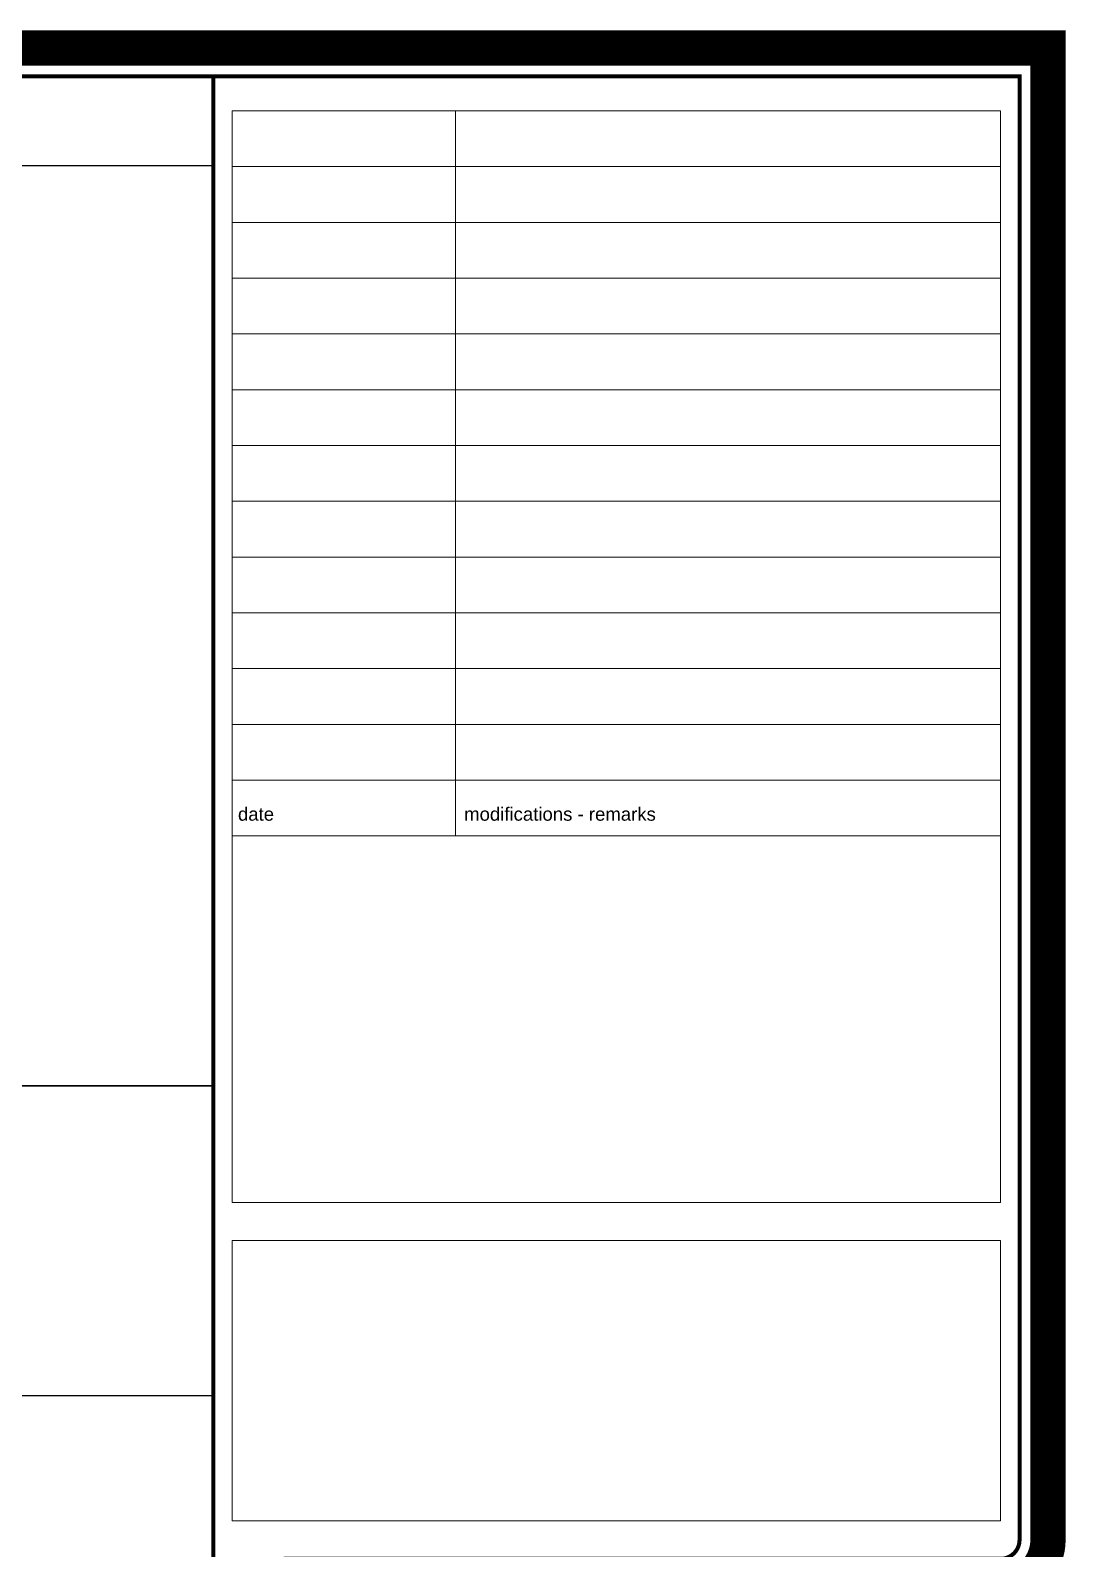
# Model space of a CAD drawing. Header units: millimetres. Extents: x 54215 to 67697, y 23496 to 56611.
# Drawn here: x 58247.8 to 58466.9, y 32475.4 to 32796.6 of the extents above; entities that cross this region are included whole.
import ezdxf

# ---------------------------------------------------------------- set-up
doc = ezdxf.new("R2010")
doc.units = ezdxf.units.MM
doc.layers.add('no3_lejand', color=255, linetype='Continuous', lineweight=13)
doc.styles.add('AT-ARIAL', font='arial.ttf')

msp = doc.modelspace()

# ---------------------------------------------------------------- linework, layer by layer
msp.add_line((57979.316, 32507.845), (58286.527, 32507.845))
for points in [[(57672.392, 32768.085), (58286.527, 32768.085), (58286.527, 32573.38), (57672.392, 32573.38)], [(57979.316, 32573.38), (58286.527, 32573.38), (58286.527, 32329.454), (57979.316, 32329.454)]]:
    msp.add_lwpolyline(points, close=True)
at = {"layer": 'no3_lejand', "color": 250}
for p, q in [((58337.77, 32779.622), (58337.77, 32626.221)), ((58290.54, 32767.822), (58453.101, 32767.822)), ((58290.54, 32756.022), (58453.101, 32756.022)), ((58290.54, 32744.221), (58453.101, 32744.221)), ((58290.54, 32732.421), (58453.101, 32732.421)), ((58290.54, 32720.621), (58453.101, 32720.621)), ((58290.54, 32708.821), (58453.101, 32708.821)), ((58290.54, 32697.021), (58453.101, 32697.021)), ((58290.54, 32685.221), (58453.101, 32685.221)), ((58290.54, 32673.421), (58453.101, 32673.421)), ((58290.54, 32661.621), (58453.101, 32661.621)), ((58290.54, 32649.821), (58453.101, 32649.821)), ((58290.54, 32638.021), (58453.101, 32638.021)), ((58290.54, 32626.221), (58453.101, 32626.221))]:
    msp.add_line(p, q, dxfattribs=at)
at = {"layer": 'no3_lejand', "color": 254}
for p, q in [((58290.54, 32540.647), (58290.54, 32481.308)), ((58453.101, 32540.647), (58290.54, 32540.647)), ((58453.101, 32540.647), (58453.101, 32481.308)), ((58453.101, 32481.308), (58290.54, 32481.308))]:
    msp.add_line(p, q, dxfattribs=at)
at = {"layer": 'no3_lejand', "color": 1, "const_width": 7.466}
msp.add_lwpolyline([(58463.136, 32212.913), (56648.241, 32212.913), (56648.241, 32792.913), (58463.136, 32792.913), (58463.136, 32477.294, -0.4142136), (58453.101, 32467.259), (58301.578, 32467.259, 0.4142136), (58297.565, 32463.245), (58297.565, 32365.71, 0.4142136), (58301.578, 32361.696), (58453.101, 32361.696, -0.4142136), (58463.136, 32351.662), (58463.136, 32212.913)], format="xyb", dxfattribs=at)
at = {"layer": 'no3_lejand', "color": 252, "const_width": 0.854}
msp.add_lwpolyline([(58457.115, 32477.294, -0.4142136), (58453.101, 32473.28), (58301.578, 32473.28, 0.4142136), (58291.544, 32463.245), (58291.544, 32365.71, 0.4142136), (58301.578, 32355.676), (58453.101, 32355.676, -0.4142136), (58457.115, 32351.662), (58457.115, 32218.934), (56654.262, 32218.934), (56654.262, 32786.892), (58457.115, 32786.892), (58457.115, 32477.294)], format="xyb", dxfattribs=at)
msp.add_lwpolyline([(58286.527, 32218.934), (58286.527, 32786.892)], dxfattribs=at)
at = {"layer": 'no3_lejand', "color": 250}
msp.add_lwpolyline([(58453.101, 32626.221), (58290.54, 32626.221), (58290.54, 32779.622), (58453.101, 32779.622)], close=True, dxfattribs=at)
msp.add_lwpolyline([(58290.54, 32626.221), (58290.54, 32548.675), (58453.101, 32548.675), (58453.101, 32626.221)], dxfattribs=at)

# ---------------------------------------------------------------- texts
at = {"layer": 'no3_lejand', "color": 252, "attachment_point": 1, "style": 'AT-ARIAL'}
for s, insert, char_height, width in [('date', (58291.739, 32632.246), 2.8097, 11.29718), ('modifications - remarks', (58339.595, 32632.246), 2.80969, 59.99468)]:
    msp.add_mtext(s, dxfattribs=dict(at, insert=insert, char_height=char_height, width=width))

doc.saveas('drawing.dxf')
